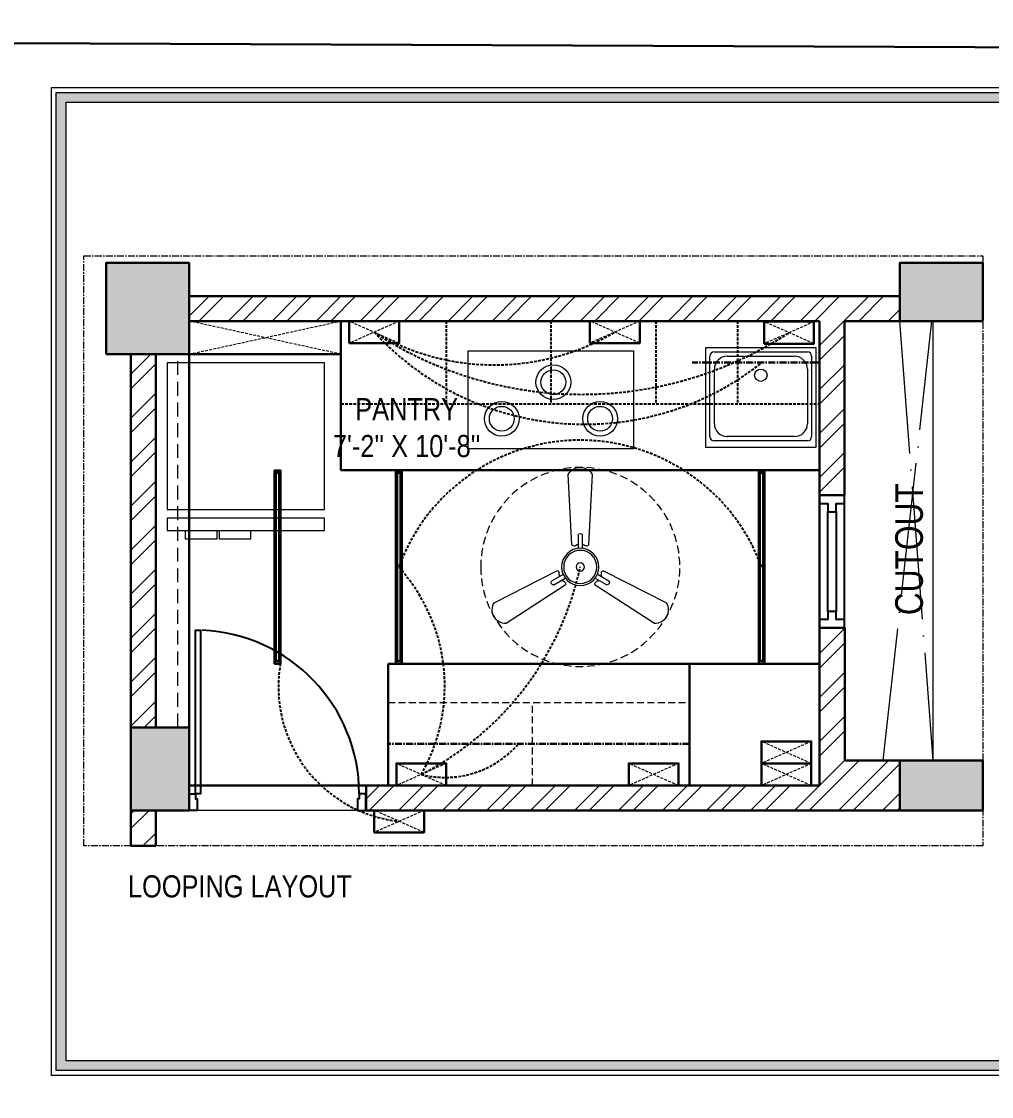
# Model space of a CAD drawing. Header units: millimetres. Extents: x 56222 to 3066687, y -650199 to -121287.
# Drawn here: x 135586.8 to 135762.2, y -184489.3 to -184294.8 of the extents above; entities that cross this region are included whole.
import ezdxf

# ---------------------------------------------------------------- set-up
doc = ezdxf.new("R2010")
doc.units = ezdxf.units.MM
doc.header["$MEASUREMENT"] = 0
for name, pattern in [('ACAD_ISO02W100', [15, 12, -3]), ('ACAD_ISO04W100', [30, 24, -3, 0, -3]), ('CENTER', [2, 1.25, -0.25, 0.25, -0.25]), ('DASHED', [0.75, 0.5, -0.25]), ('DASHED2', [0.375, 0.25, -0.125]), ('DASHEDX2', [1.5, 1, -0.5]), ('HIDDEN', [0.375, 0.25, -0.125])]:
    doc.linetypes.add(name, pattern=pattern)
doc.layers.add('AR DOOR', color=40, linetype='Continuous')
doc.layers.add('AR ELE-5', color=134, linetype='Continuous')
for name, color, linetype, lineweight in [('COLUMN', 1, 'Continuous', 30), ('dim05', 1, 'Continuous', 13), ('Dimension', 10, 'DASHEDX2', 20), ('el', 7, 'Continuous', 20), ('ELEC-wires', 1, 'DASHED2', 13), ('Electrical', 84, 'Continuous', 30), ('FIRST FLOOR', 7, 'Continuous', 9), ('FIRST FLOOR ( TEXT )', 7, 'Continuous', 9), ('FIRST FLOOR_( PLine )_', 251, 'Continuous', 30), ('FURNITURE', 32, 'Continuous', 9), ('GROUND FLOOR', 7, 'Continuous', 9), ('hatch-wall', 8, 'Continuous', 9), ('Labelling', 1, 'Continuous', 25), ('Looping', 10, 'Continuous', 25), ('SECTION ( SLAB PLine )', 104, 'Continuous', 30), ('TILE', 14, 'Continuous', 9)]:
    doc.layers.add(name, color=color, linetype=linetype, lineweight=lineweight)
doc.layers.add('XX~SLAB ( PLINE )', color=251, linetype='Continuous', plot=False)
doc.styles.add("Cn_BT_0'-0", font='swissc.ttf')
doc.styles.add('KATHA', font='swissc.ttf')

# ---------------------------------------------------------------- blocks, each defined once
blk = doc.blocks.new('*U144')
for points in [[(-1025.5, 0), (-985.5, 0), (-985.5, 30), (-975.5, 30), (-975.5, 100), (-1025.5, 100)], [(40, 0), (0, 0), (0, 30), (-10, 30), (-10, 100), (40, 100)], [(0, 0), (0, -985.5), (-30, -985.5), (-30, 0)]]:
    blk.add_lwpolyline(points, close=True)
at = {"layer": 'AR ELE-5', "linetype": 'ByBlock', "ltscale": 15}
blk.add_arc((1.4, 0.6), 987, 180.03474, 267.62699, dxfattribs=at)
blk = doc.blocks.new('6616')
at = {"color": 242, "linetype": 'DASHED', "true_color": 0xcd2027}
for p, q in [((386784.79, -36915.77), (386775.78, -36911.78)), ((386784.79, -36911.78), (386775.78, -36915.77))]:
    blk.add_line(p, q, dxfattribs=at)
at = {"layer": 'ELEC-wires', "color": 5, "linetype": 'ByBlock', "lineweight": 30, "ltscale": 4}
blk.add_lwpolyline([(386775.78, -36911.78), (386784.79, -36911.78), (386784.79, -36915.77), (386775.78, -36915.77)], close=True, dxfattribs=at)
blk = doc.blocks.new('fan')
at = {"layer": 'Electrical', "lineweight": 15, "ltscale": 20}
for p, q in [((3300835.29, -509900.78), (3300836.47, -509923.43)), ((3300841.81, -509923.43), (3300842.99, -509900.78)), ((3300838.47, -509924.57), (3300838.47, -509920.25)), ((3300839.81, -509920.28), (3300839.81, -509924.57)), ((3300831.66, -509931.77), (3300811.45, -509942.07)), ((3300829.93, -509935.08), (3300833.64, -509932.93)), ((3300844.64, -509932.93), (3300848.38, -509935.09)), ((3300866.83, -509942.07), (3300846.62, -509931.77)), ((3300815.3, -509948.74), (3300834.33, -509936.39)), ((3300834.31, -509934.09), (3300830.57, -509936.25)), ((3300843.95, -509936.39), (3300862.98, -509948.74)), ((3300847.68, -509936.23), (3300843.97, -509934.09))]:
    blk.add_line(p, q, dxfattribs=at)
at = {"layer": 'Electrical', "linetype": 'DASHED', "lineweight": 15, "ltscale": 5}
blk.add_circle((3300839.14, -509930.53), 32, dxfattribs=at)
at = {"layer": 'Electrical', "lineweight": 15, "ltscale": 20}
for centre, major_axis, start_param, end_param in [((3300839.14, -509902.94), (3.12, 3.12), -0.272136, 1.842967), ((3300839.13, -509920.5), (0.501, 0.501), -0.465536, 1.983618), ((3300839.14, -509930.53), (4.24, -4.24), 3.14161, 9.424795), ((3300839.14, -509930.53), (3.77, -3.77), 1.749190548672175e-05, 6.283202799085073), ((3300837.1, -509923.08), (0.51, 0.51), 2.863014, 4.257784), ((3300839.14, -509926.42), (2.27, -2.27), 2.565057, 2.951308), ((3300839.14, -509926.42), (2.27, 2.27), 0.19032, 0.57657), ((3300841.18, -509923.08), (0.51, -0.51), 5.167028, 6.561799), ((3300839.14, -509930.53), (0.943, 0.943), 1.570814, 7.853999), ((3300831.67, -509932.49), (0.51, -0.51), 0.978238, 2.373008), ((3300835.59, -509932.58), (2.27, -2.27), 3.855511, 4.241762), ((3300842.69, -509932.58), (2.27, 2.27), 5.183051, 5.569301), ((3300846.61, -509932.49), (0.51, -0.51), 2.339416, 3.734186), ((3300830.46, -509935.55), (0.501, -0.501), 3.199655, 5.648809), ((3300835.59, -509932.58), (2.27, -2.27), 4.659452, 5.045703), ((3300833.71, -509936.02), (0.51, 0.51), -1.325776, 0.068994), ((3300844.57, -509936.02), (0.51, -0.51), 3.072633, 4.467404), ((3300842.69, -509932.58), (2.27, 2.27), 4.37911, 4.765361), ((3300847.83, -509935.54), (0.501, 0.501), 3.723254, 6.172408), ((3300815.25, -509944.32), (3.12, -3.12), 3.393055, 5.508159), ((3300863.03, -509944.32), (3.12, -3.12), 5.48745, 7.602554)]:
    blk.add_ellipse(centre, major_axis=major_axis, ratio=1, start_param=start_param, end_param=end_param, dxfattribs=at)

msp = doc.modelspace()

# ---------------------------------------------------------------- hatches: boundary and pattern name
at = {"layer": 'Dimension', "linetype": 'Continuous', "true_color": 0xd39e00}
h = msp.add_hatch(color=42, dxfattribs=at)
h.paths.add_polyline_path([(135593.12, -184307.68), (135593.12, -184484.59), (135844.46, -184484.59), (135844.46, -184307.68)])
h.paths.add_polyline_path([(135594.88, -184309.44), (135842.69, -184309.44), (135842.69, -184482.83), (135594.88, -184482.83)], flags=16)
at = {"layer": 'FURNITURE', "linetype": 'CENTER', "lineweight": 15, "true_color": 0x636466}
h = msp.add_hatch(dxfattribs=at)
h.set_pattern_fill('AR-CONC', color=251)
h.set_pattern_definition([(50, (2415.043, 3.491), (7.17260183, -0.62752135), [0.75, -8.25]), (355, (2415.043, 3.491), (-1.38751334, 7.52192134), [0.6, -6.6]), (100.4514445, (2415.641, 3.4386), (5.78508847, 6.8943999), [0.63740192, -7.01142112]), (46.1842, (2415.043, 5.491), (10.6724133, -1.6551928), [1.125, -12.375]), (96.6356355, (2415.932, 5.353), (9.34661946, 9.741186), [0.9561034, -10.5171376]), (351.184164, (2415.043, 5.491), (9.34661945, 9.741186), [0.9, -9.9]), (21, (2416.043, 4.991), (5.96907052, -4.0261889), [0.75, -8.25]), (326, (2416.043, 4.991), (2.43315332, 7.25150045), [0.6, -6.6]), (71.4514447, (2416.5404, 4.655), (8.40222377, 3.22531153), [0.6374019, -7.01142112]), (37.5, (2415.043, 3.4908), (0.121598553, 3.328938538), [0, -6.52, 0, -6.7, 0, -6.625]), (7.5, (2415.043, 3.491), (2.630695374, 3.94411712), [0, -3.82, 0, -6.37, 0, -2.525]), (327.5, (2412.813, 3.4908), (5.338224362, -0.225548717), [0, -2.5, 0, -7.8, 0, -10.35]), (317.5, (2411.813, 3.491), (5.83186169, 1.00104982), [0, -3.25, 0, -5.18, 0, -7.35])])
h.paths.add_polyline_path([(135617.12, -184422.52), (135606.62, -184422.52), (135606.62, -184437.52), (135617.12, -184437.52), (135617.12, -184434.52)])
h.paths.add_polyline_path([(135617.12, -184338.52), (135602.12, -184338.52), (135602.12, -184355.02), (135617.12, -184355.02)])
h.paths.add_polyline_path([(135760.62, -184338.52), (135745.62, -184338.52), (135745.62, -184349.03), (135760.62, -184349.03)])
h.paths.add_polyline_path([(135760.62, -184428.52), (135745.62, -184428.52), (135745.62, -184437.52), (135760.62, -184437.52), (135760.62, -184433.02)])
at = {"layer": 'hatch-wall', "linetype": 'CENTER', "lineweight": 15}
h = msp.add_hatch(dxfattribs=at)
h.set_pattern_fill('ANSI32', color=256, scale=15)
h.set_pattern_definition([(45, (2415.043, 3.491), (-3.97747564, 3.97747564), []), (45, (2417.6947, 3.491), (-3.97747564, 3.97747564), [])])
h.paths.add_polyline_path([(135611.12, -184355.02), (135606.62, -184355.02), (135606.62, -184422.52), (135611.12, -184422.52)])
h.paths.add_polyline_path([(135745.62, -184344.52), (135617.12, -184344.52), (135617.12, -184349.02), (135731.12, -184349.02), (135731.12, -184375.98), (135731.12, -184380.53), (135735.62, -184380.53), (135735.62, -184349.02), (135745.62, -184349.02)])
h.paths.add_polyline_path([(135735.7, -184404.53), (135731.12, -184404.53), (135731.12, -184433.02), (135707.62, -184433.02), (135653.12, -184433.02), (135649.12, -184433.02), (135649.12, -184437.52), (135745.62, -184437.52), (135745.62, -184428.52), (135735.7, -184428.52)])
h.paths.add_polyline_path([(135611.12, -184437.52), (135606.62, -184437.52), (135606.62, -184443.96), (135611.12, -184443.96)])

# ---------------------------------------------------------------- linework, layer by layer
at = {"layer": 'COLUMN', "transparency": 33554687}
for points in [[(135602.12, -184355.02), (135602.12, -184338.52), (135617.12, -184338.52), (135617.12, -184355.02)], [(135745.62, -184349.03), (135745.62, -184338.52), (135760.62, -184338.52), (135760.62, -184349.03)], [(135606.62, -184422.52), (135617.12, -184422.52), (135617.12, -184437.52), (135606.62, -184437.52)], [(135745.62, -184437.52), (135745.62, -184428.52), (135760.62, -184428.52), (135760.62, -184437.52)]]:
    msp.add_lwpolyline(points, close=True, dxfattribs=at)
at = {"layer": 'Dimension', "color": 42, "linetype": 'Continuous', "true_color": 0xd39e00}
for points in [[(135592.24, -184306.8), (135845.34, -184306.8), (135845.34, -184485.47), (135592.24, -184485.47)], [(135593.12, -184307.68), (135844.46, -184307.68), (135844.46, -184484.59), (135593.12, -184484.59)], [(135594.88, -184309.44), (135842.69, -184309.44), (135842.69, -184482.83), (135594.88, -184482.83)]]:
    msp.add_lwpolyline(points, close=True, dxfattribs=at)
at = {"layer": 'Electrical', "color": 7, "lineweight": 30}
for points in [[(135633.65, -184411.02), (135633.65, -184376.05), (135632.59, -184376.05), (135632.59, -184411.02)], [(135655.58, -184411.02), (135655.58, -184376.05), (135654.52, -184376.05), (135654.52, -184411.02)], [(135720.12, -184411.02), (135720.12, -184376.05), (135721.18, -184376.05), (135721.18, -184411.02)]]:
    msp.add_lwpolyline(points, close=True, dxfattribs=at)
at = {"layer": 'Electrical', "color": 175, "lineweight": 30, "ltscale": 8, "true_color": 0x4554a5}
for points in [[(135632.81, -184376.44), (135633.43, -184376.44), (135633.43, -184410.51), (135632.81, -184410.51)], [(135632.83, -184376.46), (135633.42, -184376.46), (135633.42, -184410.49), (135632.83, -184410.49)], [(135654.75, -184376.44), (135655.37, -184376.44), (135655.37, -184410.51), (135654.75, -184410.51)], [(135654.77, -184376.46), (135655.35, -184376.46), (135655.35, -184410.49), (135654.77, -184410.49)], [(135720.96, -184376.44), (135720.34, -184376.44), (135720.34, -184410.51), (135720.96, -184410.51)], [(135720.94, -184376.46), (135720.35, -184376.46), (135720.35, -184410.49), (135720.94, -184410.49)]]:
    msp.add_lwpolyline(points, close=True, dxfattribs=at)
at = {"layer": 'FIRST FLOOR', "transparency": 33554687}
for p, q in [((135731.12, -184430.99), (135731.12, -184349.02)), ((135751.62, -184349.03), (135751.62, -184428.52)), ((135731.12, -184380.53), (135735.62, -184380.53)), ((135652.62, -184433.02), (135731.12, -184433.02)), ((135606.62, -184437.52), (135610.62, -184437.52)), ((135652.62, -184437.52), (135760.62, -184437.52))]:
    msp.add_line(p, q, dxfattribs=at)
at = {"layer": 'FIRST FLOOR_( PLine )_', "transparency": 33554687}
for p, q in [((135760.62, -184347.52), (135760.62, -184338.52)), ((135617.12, -184344.52), (135745.62, -184344.52)), ((135617.12, -184349.02), (135731.12, -184349.02)), ((135731.12, -184349.02), (135731.12, -184380.53)), ((135735.62, -184380.53), (135735.62, -184349.02)), ((135735.62, -184349.02), (135745.6, -184349.02)), ((135606.62, -184355.02), (135606.62, -184437.52)), ((135611.12, -184422.52), (135611.12, -184355.02)), ((135731.12, -184380.53), (135735.62, -184380.53)), ((135606.62, -184437.52), (135610.62, -184437.52))]:
    msp.add_line(p, q, dxfattribs=at)
msp.add_lwpolyline([(135606.62, -184355.02), (135606.62, -184437.52), (135611.12, -184437.52)], dxfattribs=at)
for points in [[(135649.12, -184433.02), (135649.12, -184437.52), (135760.62, -184437.52), (135760.62, -184433.02), (135760.62, -184428.52), (135735.7, -184428.52), (135735.7, -184404.53), (135731.12, -184404.53), (135731.12, -184433.02)], [(135611.12, -184443.96), (135611.12, -184437.52), (135606.62, -184437.52), (135606.62, -184443.96)], [(135611.12, -184443.96), (135611.12, -184437.52), (135606.62, -184437.52), (135606.62, -184443.96)]]:
    msp.add_lwpolyline(points, close=True, dxfattribs=at)
at = {"layer": 'FURNITURE', "color": 9, "linetype": 'DASHED', "lineweight": 15, "true_color": 0xc7c8ca}
for p, q in [((135617.12, -184355.02), (135644.59, -184349.02)), ((135644.59, -184355.02), (135617.12, -184349.02))]:
    msp.add_line(p, q, dxfattribs=at)
at = {"layer": 'FURNITURE', "color": 9, "lineweight": 30, "true_color": 0xc7c8ca}
for p, q in [((135644.59, -184349.02), (135731.12, -184349.02)), ((135644.59, -184375.98), (135644.59, -184349.02)), ((135731.12, -184349.02), (135731.12, -184375.98)), ((135617.12, -184355.02), (135644.59, -184355.02)), ((135731.12, -184375.98), (135644.59, -184375.98)), ((135653.12, -184411.02), (135731.12, -184411.02)), ((135653.12, -184433.02), (135653.12, -184411.02)), ((135707.62, -184411.02), (135731.12, -184411.02)), ((135707.62, -184433.02), (135707.62, -184411.02)), ((135731.12, -184411.02), (135731.12, -184433.02)), ((135731.12, -184411.02), (135731.12, -184433.02)), ((135731.12, -184433.02), (135658.08, -184433.02)), ((135731.12, -184433.02), (135707.62, -184433.02))]:
    msp.add_line(p, q, dxfattribs=at)
at = {"layer": 'FURNITURE', "color": 9, "linetype": 'DASHED', "lineweight": 25, "true_color": 0xc7c8ca}
for p, q in [((135663.59, -184349.02), (135663.59, -184364.02)), ((135682.55, -184349.02), (135682.55, -184364.02)), ((135701.5, -184349.02), (135701.5, -184364.02)), ((135716.31, -184349.02), (135716.31, -184364.02)), ((135644.59, -184364.02), (135731.12, -184364.02))]:
    msp.add_line(p, q, dxfattribs=at)
at = {"layer": 'FURNITURE', "color": 9, "true_color": 0xc7c8ca}
for p, q in [((135667.59, -184354.42), (135697.51, -184354.42)), ((135667.59, -184372.13), (135667.59, -184354.42)), ((135697.51, -184354.42), (135697.51, -184372.13)), ((135730.51, -184353.84), (135710.51, -184353.84)), ((135710.51, -184353.84), (135710.51, -184371.84)), ((135711.3, -184369.93), (135711.3, -184355.39)), ((135712.07, -184354.61), (135728.92, -184354.61)), ((135714.43, -184355.39), (135726.6, -184355.39)), ((135729.69, -184355.39), (135729.69, -184369.93)), ((135730.51, -184371.84), (135730.51, -184353.84)), ((135641.59, -184356.57), (135613.18, -184356.57)), ((135613.18, -184356.57), (135613.18, -184383.13)), ((135641.59, -184383.13), (135641.59, -184356.57)), ((135712.11, -184367.6), (135712.11, -184357.71)), ((135728.92, -184357.71), (135728.92, -184367.6)), ((135728.92, -184370.7), (135712.07, -184370.7)), ((135726.6, -184369.93), (135714.43, -184369.93)), ((135697.51, -184372.13), (135667.59, -184372.13)), ((135710.51, -184371.84), (135730.51, -184371.84)), ((135613.18, -184383.13), (135641.59, -184383.13)), ((135641.59, -184384.68), (135613.18, -184384.68)), ((135613.18, -184384.68), (135613.18, -184386.89)), ((135641.59, -184386.89), (135641.59, -184384.68)), ((135613.18, -184386.89), (135641.59, -184386.89)), ((135616.5, -184388.47), (135616.5, -184386.89)), ((135622.12, -184388.47), (135616.5, -184388.47)), ((135622.12, -184386.89), (135622.12, -184388.47)), ((135622.6, -184388.47), (135622.6, -184386.89)), ((135628.23, -184388.47), (135622.6, -184388.47)), ((135628.23, -184386.89), (135628.23, -184388.47))]:
    msp.add_line(p, q, dxfattribs=at)
at = {"layer": 'FURNITURE', "color": 3, "linetype": 'CENTER', "lineweight": 30}
for p, q in [((135731.12, -184356.52), (135708.12, -184356.52)), ((135707.62, -184425.52), (135653.12, -184425.52))]:
    msp.add_line(p, q, dxfattribs=at)
at = {"layer": 'FURNITURE', "color": 9, "linetype": 'HIDDEN', "lineweight": 18, "ltscale": 5, "true_color": 0xc7c8ca}
for p, q in [((135653.12, -184418.02), (135707.62, -184418.02)), ((135679.23, -184433.02), (135679.23, -184418.02))]:
    msp.add_line(p, q, dxfattribs=at)
at = {"layer": 'FURNITURE', "color": 9, "linetype": 'CENTER', "lineweight": 15, "true_color": 0xc7c8ca}
msp.add_lwpolyline([(135760.62, -184443.96), (135598.09, -184443.96), (135598.09, -184337.21), (135760.62, -184337.21)], close=True, dxfattribs=at)
at = {"layer": 'FURNITURE', "color": 9, "true_color": 0xc7c8ca}
for centre, radius in [((135682.99, -184360.09), 3.14), ((135682.99, -184360.09), 2.24), ((135720.51, -184358.82), 1.12), ((135673.66, -184366.69), 3.14), ((135673.66, -184366.69), 2.24), ((135691.44, -184366.69), 3.14), ((135691.44, -184366.69), 2.24)]:
    msp.add_circle(centre, radius, dxfattribs=at)
for centre, radius, start, end in [((135712.07, -184355.39), 0.775, 90, 180), ((135714.43, -184357.71), 2.32, 90, 180), ((135726.6, -184357.71), 2.32, 0, 90), ((135728.92, -184355.39), 0.775, 0, 90), ((135714.43, -184367.6), 2.32, 180, 270), ((135726.6, -184367.6), 2.32, 270, 0), ((135712.07, -184369.93), 0.775, 180, 270), ((135728.92, -184369.93), 0.775, 270, 0)]:
    msp.add_arc(centre, radius, start, end, dxfattribs=at)
at = {"layer": 'GROUND FLOOR', "color": 1, "linetype": 'ACAD_ISO04W100', "transparency": 33554687}
for p, q in [((135742.62, -184428.52), (135751.45, -184349.03)), ((135745.6, -184349.02), (135751.62, -184428.52))]:
    msp.add_line(p, q, dxfattribs=at)
at = {"layer": 'Labelling', "color": 251, "linetype": 'DASHED2', "lineweight": 0, "ltscale": 10, "true_color": 0x636466, "transparency": 33554687}
msp.add_line((135615.12, -184422.52), (135615.12, -184355.02), dxfattribs=at)
at = {"layer": 'Labelling', "color": 251, "linetype": 'ACAD_ISO02W100', "lineweight": 0, "ltscale": 10, "true_color": 0x636466, "transparency": 33554687}
msp.add_lwpolyline([(135649.12, -184433.02), (135649.12, -184437.52), (135617.12, -184437.52), (135617.12, -184433.02)], close=True, dxfattribs=at)
at = {"layer": 'Looping', "linetype": 'DASHED', "lineweight": 25}
for centre, radius, start, end in [((135672.34, -184314.01), 42.94, 239.5792, 300.4781), ((135688.16, -184293.85), 68.43, 236.6972, 303.179), ((135688.62, -184315.94), 51.75, 222.7053, 308.3522), ((135631.28, -184415.08), 32.08, 330.1821, 42.1815), ((135657.74, -184415.2), 24.46, 170.1612, 263.8358), ((135663.43, -184414.12), 17.45, 255.6894, 319.2053)]:
    msp.add_arc(centre, radius, start, end, dxfattribs=at)
at = {"layer": 'Looping', "color": 251, "linetype": 'DASHED', "lineweight": 25, "true_color": 0x636466}
msp.add_arc((135687.85, -184405.49), 34.92, 20.0161, 159.8828, dxfattribs=at)
at = {"layer": 'Looping', "color": 6, "linetype": 'DASHED', "lineweight": 25}
msp.add_arc((135634.01, -184382.04), 55.05, 297.1327, 347.9805, dxfattribs=at)
at = {"layer": 'SECTION ( SLAB PLine )', "color": 9, "true_color": 0xc7c8ca}
msp.add_lwpolyline([(135731.12, -184349.02), (135617.12, -184349.02), (135617.12, -184433.02), (135731.12, -184433.02)], close=True, dxfattribs=at)
at = {"layer": 'TILE', "color": 3, "lineweight": 30}
msp.add_lwpolyline([(134639.11, -184294.84), (135861, -184299.9), (135861, -184675.3), (134639.11, -184670.24)], close=True, dxfattribs=at)
at = {"layer": 'XX~SLAB ( PLINE )', "transparency": 33554687}
msp.add_lwpolyline([(135731.12, -184380.53), (135731.12, -184382.03), (135732.62, -184382.03), (135732.62, -184383.53), (135734.12, -184383.53), (135734.12, -184401.53), (135732.62, -184401.53), (135732.62, -184403.03), (135731.12, -184403.03), (135731.12, -184404.53), (135735.62, -184404.53), (135735.62, -184403.03), (135734.12, -184403.03), (135734.12, -184401.53), (135732.62, -184401.53), (135732.62, -184383.53), (135734.12, -184383.53), (135734.12, -184382.03), (135735.62, -184382.03), (135735.62, -184380.53), (135731.12, -184380.53), (135731.12, -184404.53), (135735.62, -184404.53), (135735.62, -184380.53)], close=True, dxfattribs=at)

# ---------------------------------------------------------------- block references
at = {"layer": 'AR DOOR', "linetype": 'ByBlock', "lineweight": -2, "transparency": 33554687, "extrusion": (0, 0, -1), "xscale": -0.02999999999996949, "yscale": 0.02999999999996949, "zscale": -0.02999999999996949, "rotation": 180}
msp.add_blockref('*U144', (-135618.32, -184434.52), dxfattribs=at)
at = {"layer": 'dim05', "color": 1, "lineweight": 35, "transparency": 33554687, "xscale": -0.5625052429282242, "yscale": 0.5625052429282242, "zscale": 0.5625052429282242}
msp.add_blockref('fan', (1992427.18, 102445.1), dxfattribs=at)
at = {"layer": 'el', "color": 1, "transparency": 33554687, "xscale": -1, "rotation": 180.0000000001202}
for p in [(-251129.7, -221264.82), (-251086.17, -221264.79), (-251054.68, -221264.9), (-251055.17, -221340.82), (-251121.17, -221344.81), (-251079.17, -221344.81), (-251055.17, -221344.81), (-251125.17, -221353.29)]:
    msp.add_blockref('6616', p, dxfattribs=at)

# ---------------------------------------------------------------- texts
at = {"layer": 'FIRST FLOOR ( TEXT )', "transparency": 33554687, "char_height": 4, "attachment_point": 5, "style": 'KATHA'}
for s, insert in [("PANTRY\\P7'-2'' X 10'-8''", (135656.47, -184368.32)), ('LOOPING LAYOUT', (135626.33, -184451.3))]:
    msp.add_mtext(s, dxfattribs=dict(at, insert=insert))
at = {"layer": 'FIRST FLOOR ( TEXT )', "color": 1, "transparency": 33554687, "insert": (135747.34, -184390.29), "char_height": 5, "attachment_point": 5, "rotation": 90, "style": "Cn_BT_0'-0"}
msp.add_mtext('CUTOUT', dxfattribs=at)

doc.saveas('drawing.dxf')
